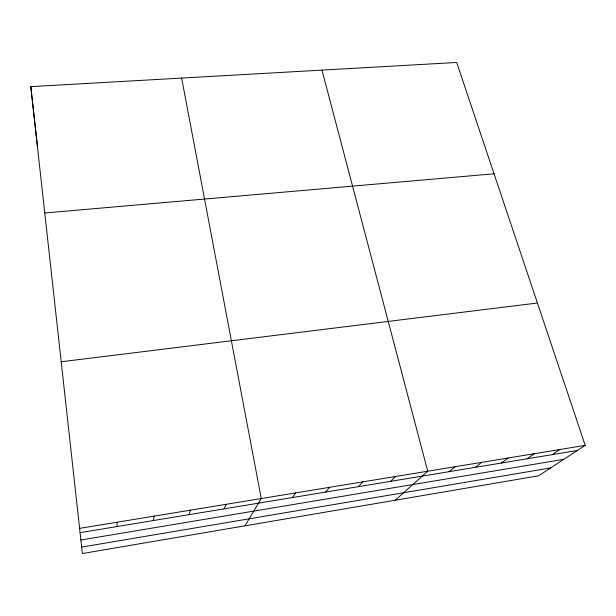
<?xml version="1.0" encoding="UTF-8"?>
<svg xmlns="http://www.w3.org/2000/svg" width="616" height="616" viewBox="0 0 616 616"><rect width="100%" height="100%" fill="white"/><g stroke="black" fill="none" stroke-linecap="round" stroke-linejoin="round"><path stroke-width="0.92" d="M116.978 526.565L117.194 522.199M153.299 520.558L154.185 516.123M188.981 514.668L190.521 510.156M224.047 508.87L226.211 504.296M244.945 525.833L261.276 498.537L181.628 78.078M292.369 497.582L295.726 492.885M325.664 492.076L329.591 487.325M358.397 486.671L362.863 481.858M390.582 481.35L395.58 476.491M395.202 500.231L427.743 471.209L321.96 70.109M448.995 471.702L454.924 466.743M475.383 467.336L481.72 462.347M501.401 463.04L508.138 458.004M527.065 458.797L534.188 453.73M552.367 454.616L559.875 449.511M585.2 445.353L538.569 475.806L82.39 553.53L30.8 86.633L456.687 62.47L585.2 445.353L79.518 528.382M81.651 547.085L550.635 467.921M80.842 540.009L563.794 459.328M80.003 532.671L577.331 450.488M61.138 361.777L537.422 303.018M44.737 212.99L494.055 173.797M30.8 86.633L34.789 122.376M34.889 123.254L37.607 147.617"/></g></svg>
